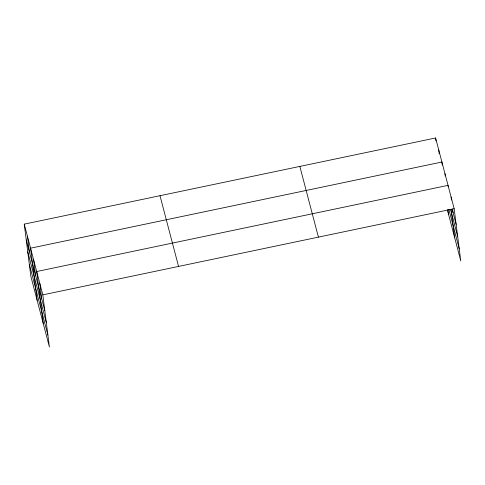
<?xml version="1.0" encoding="UTF-8"?>
<svg xmlns="http://www.w3.org/2000/svg" width="485" height="485" viewBox="0 0 485 485"><rect width="100%" height="100%" fill="white"/><g stroke="black" fill="none" stroke-linecap="round" stroke-linejoin="round"><path stroke-width="0.73" d="M24.25 224.143L42.819 294.856L49.403 347.017L30.84 276.304L24.25 224.143L435.597 137.982L454.16 208.695L460.75 260.857L447.382 209.944M42.819 294.856L454.16 208.695M452.129 209.15L456.155 224.464M450.583 209.49L457.67 236.474M448.892 209.465L459.234 248.847M299.851 166.416L318.415 237.129M159.995 195.71L178.559 266.423M26.245 239.911L44.808 310.624M27.76 251.921L46.324 322.634M29.324 264.295L47.888 335.008M451.099 197.031L451.474 200.032M452.614 209.041L453.087 212.794M448.225 186.864L448.031 185.361L36.69 271.521L43.28 323.677M451.068 209.387L454.621 237.523M444.969 173.697L445.254 175.946M442.284 165.027L441.908 162.026L30.561 248.187L37.151 300.342M447.928 209.684L448.498 214.182M438.749 150.004L439.222 153.757M435.597 137.982L435.973 140.989M39.752 283.191L41.746 298.954M33.629 259.857L35.617 275.619M27.409 236.165L29.397 251.933"/></g></svg>
